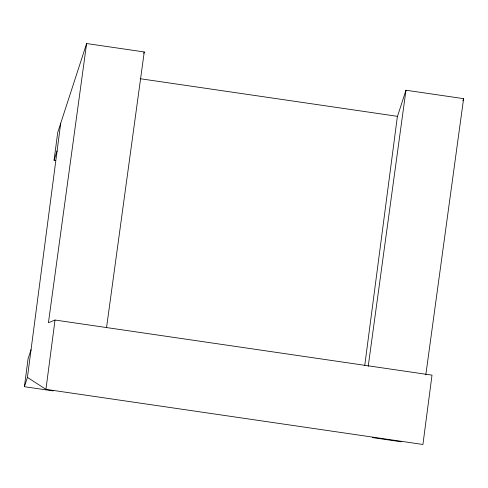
<?xml version="1.0" encoding="UTF-8"?>
<svg xmlns="http://www.w3.org/2000/svg" width="488" height="488" viewBox="0 0 488 488"><rect width="100%" height="100%" fill="white"/><g stroke="black" fill="none" stroke-linecap="round" stroke-linejoin="round"><path stroke-width="0.73" d="M53.216 390.912L24.4 386.703L28.036 358.973L31.055 349.676M55.553 160.46L54.07 160.247L57.706 132.516L86.62 43.536L144.247 51.96L106.573 327.393M24.4 386.703L27.42 377.401L60.725 123.22M45.939 389.351L55.022 320.03L432.008 375.144L422.925 444.464L45.939 389.351L27.42 377.401M364.725 365.689L397.403 116.327L140.202 78.721M86.62 43.536L48.428 322.739L55.022 320.03M368.196 366.409L405.973 90.225L463.6 98.649L425.823 374.833M54.07 160.247L57.096 150.951M143.777 53.393L144.247 51.96M397.342 116.784L405.973 90.225M462.892 100.821L463.6 98.649M372.57 437.602L401.38 441.817"/></g></svg>
